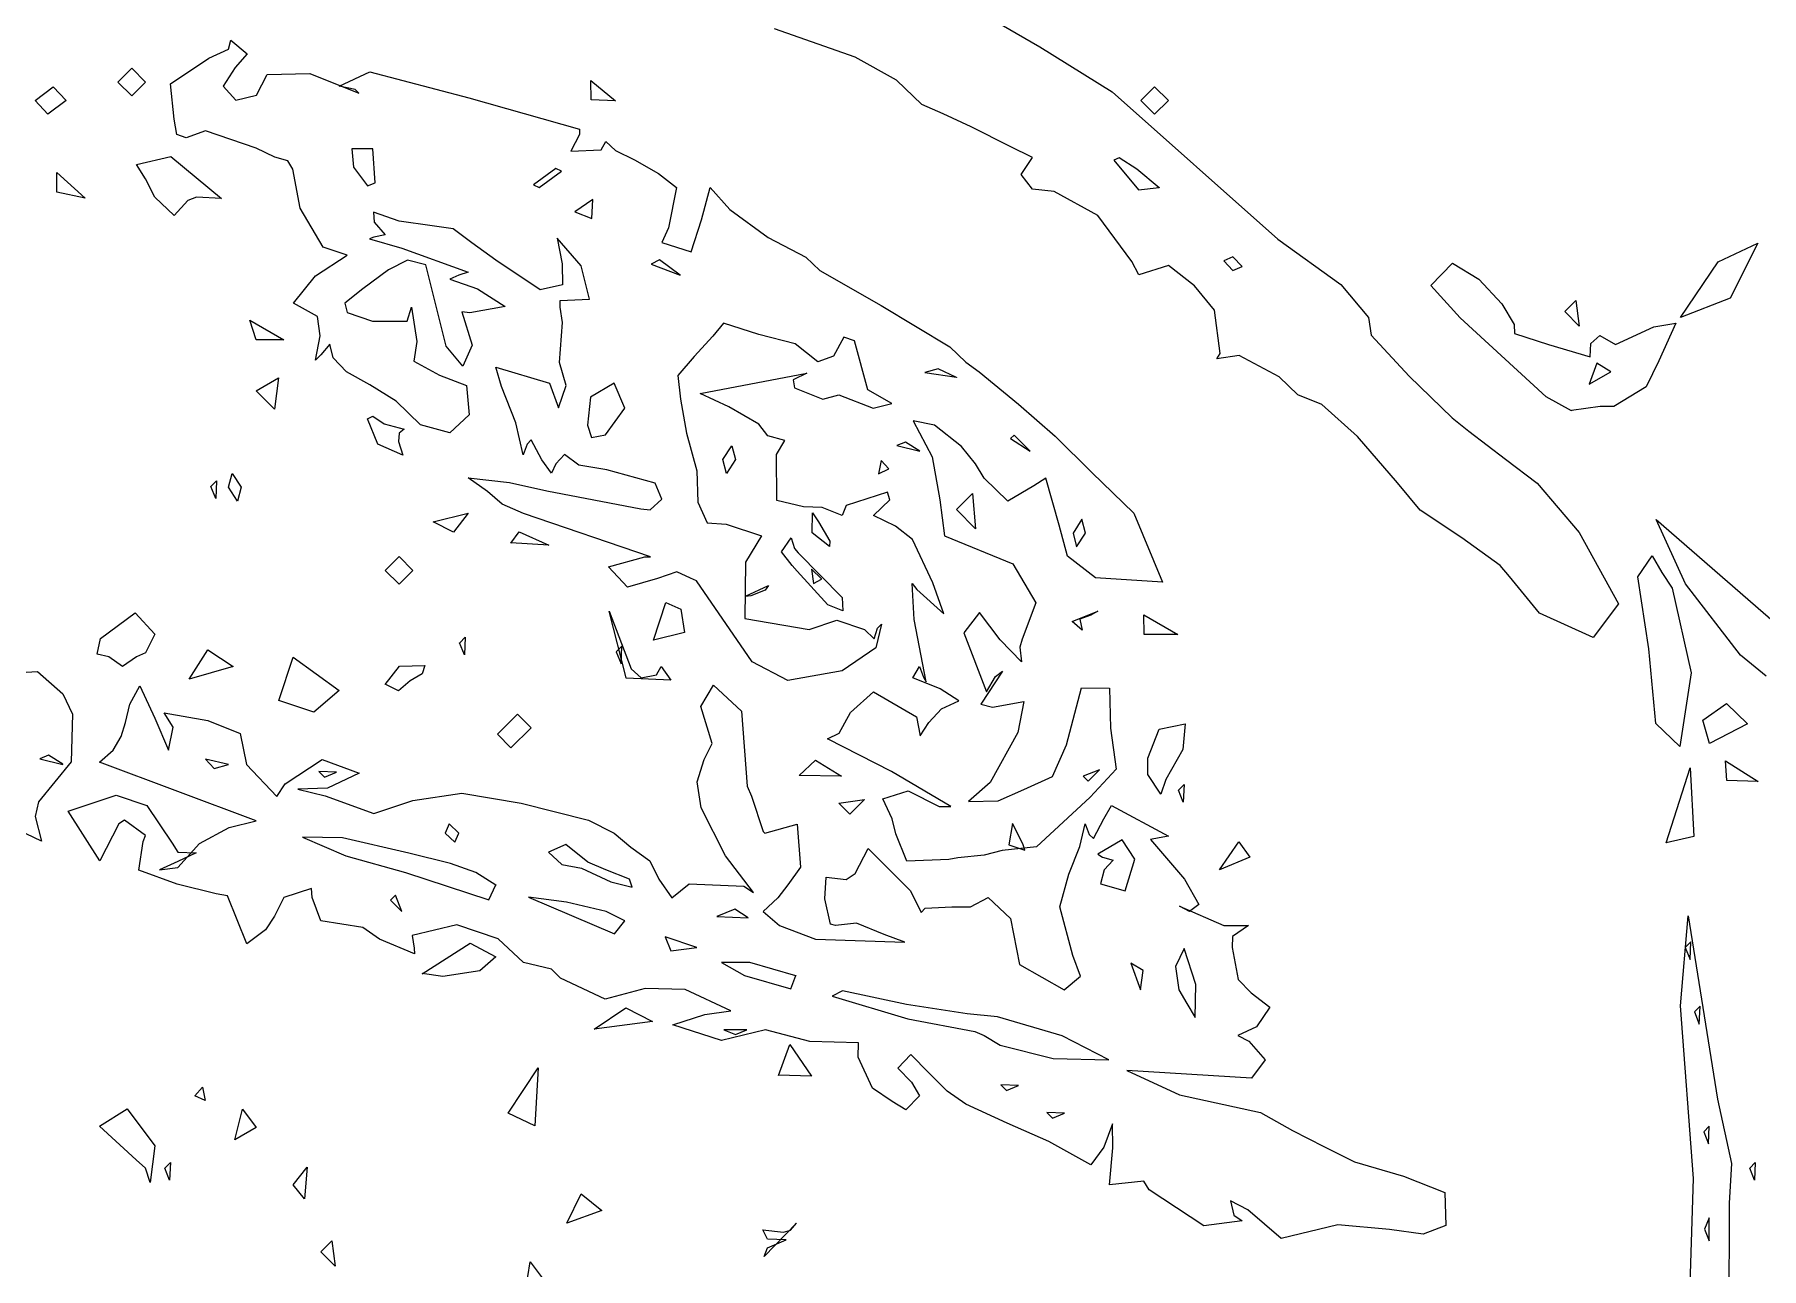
# Model space of a CAD drawing. Extents: x 0.2 to 67.3, y 0 to 43.3.
# Drawn here: x 41.59 to 47.74, y 21.62 to 26.01 of the extents above; entities that cross this region are included whole.
import ezdxf

# ---------------------------------------------------------------- set-up
doc = ezdxf.new("R2010")
doc.units = 0

msp = doc.modelspace()

# ---------------------------------------------------------------- linework, layer by layer
at = {"layer": 'Image'}
for p, q in [((44.980478, 26.076094), (45.171449, 25.966266)), ((44.51409, 25.928906), (44.227046, 26.02966)), ((42.213456, 25.92507), (42.283443, 25.957349)), ((42.283443, 25.957349), (42.291645, 25.989655)), ((42.291645, 25.989655), (42.349057, 25.940945)), ((45.171449, 25.966266), (45.429369, 25.805822)), ((41.889595, 25.840456), (41.938803, 25.889669)), ((41.938803, 25.889669), (41.98801, 25.840456)), ((42.076947, 25.834344), (42.213456, 25.92507)), ((42.306877, 25.891759), (42.2647, 25.825322)), ((42.349057, 25.940945), (42.306877, 25.891759)), ((44.661708, 25.847653), (44.51409, 25.928906)), ((41.594355, 25.774893), (41.658932, 25.824105)), ((41.658932, 25.824105), (41.704631, 25.774893)), ((41.938803, 25.791244), (41.889595, 25.840456)), ((41.889595, 25.840456), (41.889595, 25.840456)), ((41.98801, 25.840456), (41.938803, 25.791244)), ((42.08925, 25.708297), (42.076947, 25.834344)), ((42.2647, 25.825322), (42.30956, 25.77611)), ((42.382262, 25.793308), (42.420584, 25.867126)), ((42.420584, 25.867126), (42.572331, 25.870566)), ((42.572331, 25.870566), (42.747281, 25.800531)), ((42.677095, 25.825931), (42.785828, 25.876598)), ((42.734502, 25.814025), (42.677095, 25.825931)), ((42.785828, 25.876598), (43.138478, 25.784629)), ((43.573952, 25.777539), (43.572894, 25.846436)), ((43.572894, 25.846436), (43.66114, 25.774178)), ((44.751921, 25.760711), (44.661708, 25.847653)), ((45.530908, 25.774893), (45.580116, 25.824105)), ((45.580116, 25.824105), (45.629323, 25.774893)), ((41.640051, 25.72568), (41.594355, 25.774893)), ((41.594355, 25.774893), (41.594355, 25.774893)), ((41.704631, 25.774893), (41.640051, 25.72568)), ((42.30956, 25.77611), (42.382262, 25.793308)), ((42.747281, 25.800531), (42.734502, 25.814025)), ((43.138478, 25.784629), (43.532635, 25.673134)), ((43.574047, 25.777618), (43.573952, 25.777539)), ((43.66114, 25.774178), (43.574047, 25.777618)), ((44.82676, 25.727056), (44.751921, 25.760711)), ((45.429369, 25.805822), (46.018209, 25.281313)), ((45.580116, 25.72568), (45.530908, 25.774893)), ((45.530908, 25.774893), (45.530908, 25.774893)), ((45.629323, 25.774893), (45.580116, 25.72568)), ((42.099727, 25.65337), (42.08925, 25.708297)), ((44.927448, 25.681072), (44.82676, 25.727056)), ((42.131866, 25.641728), (42.099727, 25.65337)), ((42.201253, 25.667393), (42.131866, 25.641728)), ((42.381857, 25.605242), (42.201253, 25.667393)), ((43.532616, 25.654084), (43.501393, 25.594156)), ((43.532635, 25.673134), (43.532616, 25.654084)), ((45.065835, 25.611275), (44.927448, 25.681072)), ((41.955339, 25.546928), (42.078354, 25.575926)), ((42.078354, 25.575926), (42.258765, 25.425696)), ((42.447511, 25.573201), (42.381857, 25.605242)), ((42.797009, 25.602676), (42.722071, 25.602676)), ((42.722071, 25.602676), (42.728448, 25.537085)), ((42.797012, 25.602676), (42.797009, 25.602676)), ((42.80569, 25.482079), (42.797012, 25.602676)), ((43.501393, 25.594156), (43.610245, 25.599448)), ((43.610245, 25.599448), (43.62649, 25.629372)), ((43.62649, 25.629372), (43.66123, 25.596564)), ((43.66123, 25.596564), (43.727868, 25.563755)), ((45.145575, 25.572513), (45.065835, 25.611275)), ((41.671418, 25.448371), (41.671664, 25.518644)), ((41.671664, 25.518644), (41.772623, 25.426834)), ((41.988142, 25.496234), (41.955339, 25.546928)), ((42.494781, 25.560501), (42.447511, 25.573201)), ((42.511741, 25.530762), (42.494781, 25.560501)), ((42.538282, 25.391353), (42.511741, 25.530762)), ((42.728448, 25.537085), (42.777758, 25.471495)), ((43.447942, 25.532349), (43.368665, 25.474935)), ((43.389249, 25.465675), (43.468529, 25.523089)), ((43.468526, 25.523089), (43.447942, 25.532349)), ((43.468529, 25.523089), (43.468526, 25.523089)), ((43.727868, 25.563755), (43.813389, 25.514543)), ((43.813389, 25.514543), (43.877968, 25.465331)), ((45.104573, 25.511103), (45.145575, 25.572513)), ((45.454346, 25.57119), (45.435217, 25.562459)), ((45.435217, 25.562459), (45.522839, 25.456732)), ((45.516213, 25.53018), (45.454346, 25.57119)), ((45.596647, 25.464563), (45.516213, 25.53018)), ((42.020945, 25.430644), (41.988142, 25.496234)), ((42.777758, 25.471495), (42.80569, 25.482079)), ((43.368665, 25.474935), (43.389249, 25.465675)), ((43.877968, 25.465331), (43.849857, 25.321556)), ((43.966516, 25.350528), (43.997827, 25.465331)), ((43.997827, 25.465331), (44.067423, 25.38704)), ((45.145575, 25.459642), (45.104573, 25.511103)), ((45.222542, 25.450911), (45.145575, 25.459642)), ((45.522839, 25.456732), (45.596649, 25.464669)), ((45.596649, 25.464669), (45.596647, 25.464563)), ((41.671426, 25.448265), (41.671418, 25.448371)), ((41.772623, 25.426834), (41.671426, 25.448265)), ((42.020945, 25.430591), (42.020945, 25.430644)), ((42.090065, 25.364974), (42.020945, 25.430591)), ((42.13852, 25.418817), (42.090065, 25.364974)), ((42.169207, 25.430194), (42.13852, 25.418817)), ((42.258765, 25.425696), (42.169207, 25.430194)), ((42.619699, 25.253214), (42.538282, 25.391353)), ((43.580577, 25.421939), (43.515998, 25.378203)), ((43.576476, 25.354391), (43.580577, 25.421939)), ((45.378141, 25.365689), (45.222542, 25.450911)), ((42.891069, 25.345157), (42.799057, 25.377701)), ((42.799057, 25.377701), (42.801703, 25.341876)), ((42.801703, 25.341876), (42.841094, 25.296738)), ((43.008083, 25.328488), (42.891069, 25.345157)), ((43.515998, 25.378203), (43.576484, 25.354391)), ((43.576484, 25.354391), (43.576476, 25.354391)), ((43.929803, 25.236202), (43.966516, 25.350528)), ((44.067423, 25.38704), (44.203921, 25.286816)), ((45.498505, 25.202203), (45.378141, 25.365689)), ((42.800086, 25.288272), (42.785614, 25.282715)), ((42.785614, 25.282715), (42.900427, 25.249404)), ((42.841094, 25.296738), (42.800086, 25.288272)), ((43.082587, 25.317905), (43.008083, 25.328488)), ((43.149225, 25.268692), (43.082587, 25.317905)), ((43.234746, 25.207098), (43.149225, 25.268692)), ((43.53844, 25.186487), (43.453641, 25.284753)), ((43.453641, 25.284753), (43.471077, 25.193551)), ((43.849857, 25.321556), (43.82525, 25.26901)), ((43.82525, 25.26901), (43.929803, 25.236202)), ((44.203921, 25.286816), (44.338954, 25.217496)), ((46.018209, 25.281313), (46.242687, 25.119335)), ((42.592386, 25.150265), (42.70544, 25.224362)), ((42.70544, 25.224362), (42.619699, 25.253214)), ((42.920734, 25.206674), (42.852212, 25.172437)), ((42.900427, 25.249404), (43.136337, 25.164262)), ((42.985318, 25.189741), (42.920734, 25.206674)), ((43.392358, 25.101238), (43.234746, 25.207098)), ((43.81699, 25.207468), (43.788203, 25.192122)), ((43.890801, 25.152885), (43.81699, 25.207468)), ((44.338954, 25.217496), (44.388034, 25.170109)), ((45.859081, 25.218554), (45.826278, 25.204002)), ((45.891887, 25.183788), (45.859081, 25.218554)), ((47.586136, 25.200271), (47.727924, 25.267396)), ((47.727924, 25.267396), (47.62852, 25.071261)), ((42.51439, 25.053534), (42.592386, 25.150265)), ((42.852212, 25.172437), (42.760735, 25.104413)), ((43.058388, 24.89997), (42.985318, 25.189741)), ((43.103531, 25.153678), (43.070728, 25.139126)), ((43.136337, 25.164262), (43.103531, 25.153678)), ((43.471077, 25.193551), (43.472135, 25.1187)), ((43.568409, 25.068139), (43.53844, 25.186487)), ((43.788203, 25.192122), (43.890801, 25.152779)), ((43.890801, 25.152779), (43.890801, 25.152885)), ((44.388034, 25.170109), (44.607135, 25.045093)), ((45.523323, 25.154578), (45.498505, 25.202203)), ((45.629434, 25.187386), (45.523323, 25.154578)), ((45.72149, 25.115314), (45.629434, 25.187386)), ((45.826278, 25.204002), (45.859081, 25.169262)), ((45.859081, 25.169262), (45.891887, 25.183814)), ((45.891887, 25.183814), (45.891887, 25.183788)), ((46.563869, 25.116098), (46.640588, 25.195456)), ((46.640588, 25.195456), (46.734346, 25.139126)), ((47.451942, 25.002019), (47.586136, 25.200271)), ((42.760735, 25.104413), (42.697359, 25.053507)), ((43.070728, 25.139126), (43.169143, 25.104386)), ((43.169143, 25.104386), (43.267557, 25.041522)), ((43.472135, 25.1187), (43.392358, 25.101238)), ((45.793528, 25.028636), (45.72149, 25.115314)), ((46.242687, 25.119335), (46.340882, 25.002363)), ((46.667975, 25.001675), (46.563869, 25.116098)), ((46.734346, 25.139126), (46.816337, 25.051549)), ((42.600265, 25.005882), (42.51439, 25.053534)), ((42.697359, 25.053507), (42.705429, 25.019641)), ((42.918575, 24.989584), (42.934079, 25.038796)), ((42.934079, 25.038796), (42.953632, 24.917009)), ((43.142481, 25.019032), (43.114157, 25.022472)), ((43.114157, 25.022472), (43.150902, 24.9037)), ((43.267557, 25.041522), (43.142481, 25.019032)), ((43.464375, 25.063112), (43.568409, 25.068139)), ((43.464375, 25.039564), (43.464375, 25.063112)), ((43.472577, 24.98453), (43.464375, 25.039564)), ((44.607135, 25.045093), (44.851576, 24.898488)), ((45.813822, 24.874146), (45.793528, 25.028636)), ((46.816337, 25.051549), (46.860266, 24.977651)), ((47.040053, 25.02398), (47.07901, 25.062926)), ((47.040061, 25.02398), (47.040053, 25.02398)), ((47.092001, 24.972042), (47.040061, 25.02398)), ((47.07901, 25.062926), (47.092001, 24.972042)), ((47.62852, 25.071261), (47.451942, 25.002019)), ((42.381138, 24.92283), (42.35931, 24.992494)), ((42.35931, 24.992494), (42.480216, 24.923068)), ((42.610002, 24.937488), (42.600265, 25.005882)), ((42.705429, 25.019641), (42.795266, 24.989584)), ((42.795266, 24.989584), (42.918575, 24.989584)), ((43.460909, 24.842132), (43.472577, 24.98453)), ((44.045264, 24.98244), (44.006717, 24.935424)), ((44.170505, 24.941456), (44.045264, 24.98244)), ((46.340882, 25.002363), (46.350407, 24.939736)), ((46.974447, 24.719471), (46.667975, 25.001675)), ((46.860266, 24.977651), (46.86106, 24.945451)), ((47.220776, 24.906134), (47.357756, 24.969343)), ((47.357756, 24.969343), (47.435922, 24.981779)), ((47.435922, 24.981779), (47.374933, 24.847873)), ((47.451942, 25.002019), (47.451942, 25.002019)), ((42.381143, 24.923068), (42.381138, 24.92283)), ((42.480216, 24.923068), (42.381143, 24.923068)), ((42.592434, 24.84999), (42.610002, 24.937488)), ((42.64326, 24.90759), (42.611484, 24.869304)), ((42.656145, 24.858377), (42.64326, 24.90759)), ((42.953632, 24.917009), (42.94334, 24.847238)), ((43.117126, 24.829114), (43.058388, 24.89997)), ((43.150902, 24.9037), (43.117126, 24.829114)), ((44.006717, 24.935424), (43.941254, 24.86351)), ((44.300817, 24.908807), (44.170505, 24.941456)), ((44.380973, 24.84409), (44.300817, 24.908807)), ((44.474175, 24.932778), (44.436553, 24.864992)), ((44.511293, 24.919813), (44.474175, 24.932778)), ((44.559344, 24.744501), (44.511293, 24.919813)), ((46.350407, 24.939736), (46.486757, 24.793131)), ((46.86106, 24.945451), (46.981892, 24.906108)), ((46.981892, 24.906108), (47.130209, 24.862845)), ((47.130209, 24.862845), (47.133083, 24.909812)), ((47.133083, 24.909812), (47.165074, 24.93807)), ((47.165074, 24.93807), (47.220776, 24.906134)), ((42.611484, 24.869304), (42.592434, 24.84999)), ((42.702873, 24.809165), (42.656145, 24.858377)), ((42.94334, 24.847238), (43.034192, 24.797047)), ((43.485515, 24.760138), (43.460909, 24.842132)), ((43.941254, 24.86351), (43.883202, 24.795724)), ((44.436553, 24.864992), (44.380973, 24.84409)), ((44.851576, 24.898488), (44.907805, 24.843084)), ((44.907805, 24.843084), (44.95561, 24.809244)), ((45.801598, 24.855096), (45.813822, 24.874146)), ((45.880875, 24.867003), (45.801598, 24.855096)), ((46.023107, 24.791226), (45.880875, 24.867003)), ((47.154871, 24.8402), (47.12664, 24.764556)), ((47.204078, 24.809323), (47.154871, 24.8402)), ((47.374933, 24.847873), (47.32943, 24.755613)), ((42.381797, 24.741855), (42.461127, 24.787548)), ((42.461127, 24.787548), (42.447395, 24.676238)), ((42.786389, 24.762519), (42.702873, 24.809165)), ((43.034192, 24.797047), (43.129781, 24.760455)), ((43.255349, 24.75646), (43.234685, 24.825675)), ((43.234685, 24.825675), (43.425558, 24.76834)), ((43.883202, 24.795724), (43.892171, 24.711825)), ((43.961894, 24.732012), (44.341446, 24.803714)), ((44.341446, 24.803714), (44.29352, 24.780166)), ((44.29352, 24.780166), (44.2977, 24.752147)), ((44.809285, 24.819113), (44.762014, 24.806678)), ((44.762014, 24.806678), (44.874941, 24.78948)), ((44.874941, 24.789374), (44.809285, 24.819113)), ((44.874941, 24.78948), (44.874941, 24.789374)), ((44.95561, 24.809244), (45.095032, 24.694442)), ((46.090348, 24.726774), (46.023107, 24.791226)), ((46.486757, 24.793131), (46.639236, 24.645494)), ((47.12664, 24.764556), (47.204078, 24.809323)), ((47.204078, 24.809323), (47.204078, 24.809323)), ((42.447395, 24.676238), (42.381783, 24.741855)), ((42.381783, 24.741855), (42.381797, 24.741855)), ((42.880112, 24.705104), (42.786389, 24.762519)), ((43.129781, 24.760455), (43.139808, 24.655548)), ((43.306361, 24.626894), (43.255349, 24.75646)), ((43.425558, 24.76834), (43.458017, 24.680736)), ((43.458017, 24.680736), (43.485515, 24.760138)), ((43.571843, 24.71881), (43.560995, 24.618824)), ((43.655827, 24.769001), (43.571843, 24.71881)), ((43.693975, 24.679704), (43.655827, 24.769001)), ((44.064468, 24.684334), (43.961894, 24.732012)), ((44.2977, 24.752147), (44.399133, 24.711428)), ((44.399133, 24.711428), (44.455307, 24.726774)), ((44.455307, 24.726774), (44.578084, 24.679334)), ((44.644132, 24.696796), (44.559344, 24.744501)), ((46.175613, 24.692748), (46.090348, 24.726774)), ((47.064656, 24.670153), (46.974447, 24.719471)), ((47.32943, 24.755613), (47.215146, 24.685446)), ((42.966411, 24.620544), (42.880112, 24.705104)), ((43.139808, 24.655548), (43.070744, 24.592127)), ((43.624921, 24.585328), (43.693964, 24.679598)), ((43.693964, 24.679598), (43.693975, 24.679704)), ((43.892171, 24.711825), (43.913761, 24.591016)), ((44.170528, 24.622396), (44.064468, 24.684334)), ((44.578084, 24.679334), (44.644132, 24.696796)), ((45.095032, 24.694442), (45.225521, 24.579613)), ((46.302298, 24.578634), (46.175613, 24.692748)), ((47.064723, 24.671158), (47.064656, 24.670153)), ((47.165939, 24.685446), (47.064723, 24.671158)), ((47.215146, 24.685446), (47.165939, 24.685446)), ((42.778041, 24.64171), (42.79725, 24.651235)), ((42.814818, 24.551487), (42.778041, 24.64171)), ((42.79725, 24.651235), (42.837231, 24.624459)), ((42.837231, 24.624459), (42.90824, 24.605145)), ((42.90824, 24.605145), (42.890275, 24.591122)), ((43.070744, 24.592127), (42.966411, 24.620544)), ((43.331523, 24.514102), (43.306361, 24.626894)), ((43.560995, 24.618824), (43.575918, 24.574744)), ((44.203159, 24.581015), (44.170528, 24.622396)), ((44.796474, 24.61967), (44.72007, 24.634222)), ((44.72007, 24.634222), (44.788221, 24.506561)), ((44.892549, 24.543074), (44.796474, 24.61967)), ((46.639236, 24.645494), (46.699183, 24.597816)), ((46.699183, 24.597816), (46.829373, 24.497856)), ((42.814903, 24.551487), (42.814818, 24.551487)), ((42.903186, 24.512117), (42.814903, 24.551487)), ((42.890275, 24.591122), (42.888423, 24.561409)), ((42.888423, 24.561409), (42.903186, 24.512117)), ((43.346445, 24.55199), (43.331523, 24.514102)), ((43.360918, 24.566542), (43.346445, 24.55199)), ((43.39879, 24.495846), (43.360918, 24.566542)), ((43.575918, 24.574744), (43.624921, 24.585328)), ((43.913761, 24.591016), (43.949813, 24.457058)), ((44.04297, 24.496745), (44.074744, 24.545931)), ((44.074744, 24.545931), (44.087629, 24.496745)), ((44.263262, 24.564875), (44.203159, 24.581015)), ((44.234288, 24.514816), (44.263262, 24.564875)), ((44.69281, 24.55916), (44.661944, 24.546196)), ((44.661944, 24.546196), (44.743724, 24.526617)), ((44.743724, 24.526749), (44.69281, 24.55916)), ((44.942817, 24.481108), (44.892549, 24.543074)), ((45.079972, 24.584137), (45.067589, 24.571702)), ((45.067589, 24.571702), (45.137384, 24.526696)), ((45.137378, 24.526749), (45.079972, 24.584137)), ((45.225521, 24.579613), (45.356739, 24.450364)), ((46.444958, 24.413957), (46.302298, 24.578634)), ((43.43353, 24.448591), (43.39879, 24.495846)), ((43.448003, 24.481399), (43.43353, 24.448591)), ((43.478871, 24.514181), (43.448003, 24.481399)), ((43.530015, 24.477298), (43.478871, 24.514181)), ((43.630282, 24.460365), (43.530015, 24.477298)), ((44.055853, 24.447533), (44.042968, 24.496745)), ((44.042968, 24.496745), (44.04297, 24.496745)), ((44.087629, 24.496745), (44.055853, 24.447533)), ((44.234817, 24.351145), (44.234288, 24.514816)), ((44.6065, 24.493729), (44.597505, 24.445972)), ((44.634372, 24.463196), (44.6065, 24.493729)), ((44.743724, 24.526617), (44.743724, 24.526749)), ((44.788221, 24.506561), (44.814952, 24.353262)), ((44.973411, 24.431076), (44.942817, 24.481108)), ((45.137384, 24.526696), (45.137378, 24.526749)), ((46.829373, 24.497856), (46.941649, 24.412766)), ((42.220364, 24.400913), (42.240181, 24.420757)), ((42.240181, 24.420757), (42.237535, 24.357892)), ((42.283382, 24.398267), (42.296267, 24.44748)), ((42.296267, 24.44748), (42.328044, 24.398267)), ((43.205483, 24.382816), (43.136366, 24.432028)), ((43.136366, 24.432028), (43.283985, 24.415624)), ((43.283985, 24.415624), (43.416634, 24.385144)), ((43.802507, 24.412846), (43.630282, 24.460365)), ((43.825261, 24.355881), (43.802507, 24.412846)), ((43.949813, 24.457058), (43.953967, 24.344663)), ((44.597505, 24.445972), (44.634374, 24.46317)), ((44.634374, 24.46317), (44.634372, 24.463196)), ((45.057562, 24.349081), (44.973411, 24.431076)), ((45.192319, 24.43089), (45.150361, 24.402739)), ((45.240314, 24.263224), (45.192319, 24.43089)), ((45.356739, 24.450364), (45.505699, 24.306034)), ((46.525005, 24.316405), (46.444958, 24.413957)), ((46.941649, 24.412766), (47.091604, 24.237269)), ((42.237535, 24.357892), (42.220311, 24.40094)), ((42.220311, 24.40094), (42.220364, 24.400913)), ((42.315159, 24.349055), (42.283382, 24.398267)), ((42.283382, 24.398267), (42.283382, 24.398267)), ((42.328044, 24.398267), (42.315159, 24.349055)), ((43.257495, 24.338233), (43.205483, 24.382816)), ((43.416634, 24.385144), (43.75136, 24.321247)), ((43.784729, 24.317278), (43.825261, 24.355881)), ((44.330024, 24.328391), (44.234817, 24.351145)), ((44.629416, 24.380858), (44.482411, 24.333048)), ((44.57968, 24.297805), (44.637089, 24.353129)), ((44.637089, 24.353129), (44.629416, 24.380858)), ((44.814952, 24.353262), (44.83215, 24.225495)), ((44.874949, 24.318575), (44.93198, 24.375619)), ((44.93198, 24.375619), (44.94296, 24.250577)), ((45.150361, 24.402739), (45.057562, 24.349081)), ((43.011258, 24.274892), (43.136305, 24.305796)), ((43.136305, 24.305796), (43.084413, 24.237771)), ((43.333023, 24.304446), (43.257495, 24.338233)), ((43.784846, 24.150697), (43.333023, 24.304446)), ((43.75136, 24.321247), (43.784729, 24.317278)), ((43.953967, 24.344663), (43.98677, 24.271241)), ((44.396998, 24.325745), (44.330024, 24.328391)), ((44.361396, 24.235681), (44.362454, 24.306775)), ((44.362454, 24.306775), (44.382907, 24.275289)), ((44.467647, 24.297832), (44.396998, 24.325745)), ((44.482411, 24.333048), (44.467647, 24.297832)), ((44.657208, 24.259599), (44.57968, 24.297805)), ((44.94296, 24.250577), (44.874944, 24.318575)), ((44.874944, 24.318575), (44.874949, 24.318575)), ((45.321322, 24.284206), (45.289545, 24.23502)), ((45.334207, 24.23502), (45.321322, 24.284206)), ((45.505699, 24.306034), (45.607775, 24.060395)), ((46.674034, 24.218007), (46.525005, 24.316405)), ((47.470058, 24.054257), (47.366141, 24.283888)), ((47.366141, 24.283888), (48.208129, 23.549379)), ((43.084413, 24.237771), (43.011258, 24.274892)), ((43.011258, 24.274892), (43.011258, 24.274892)), ((43.288123, 24.199698), (43.31836, 24.239147)), ((43.31836, 24.239147), (43.42351, 24.191602)), ((43.98677, 24.271241), (44.054898, 24.266214)), ((44.054898, 24.266214), (44.180511, 24.225177)), ((44.180511, 24.225177), (44.123099, 24.131462)), ((44.361399, 24.23576), (44.361396, 24.235681)), ((44.422856, 24.187739), (44.361399, 24.23576)), ((44.382907, 24.275289), (44.423914, 24.206789)), ((44.718496, 24.212318), (44.657208, 24.259599)), ((44.83215, 24.225495), (45.075122, 24.125535)), ((45.269619, 24.153052), (45.240314, 24.263224)), ((45.289545, 24.23502), (45.30243, 24.185807)), ((45.30243, 24.185807), (45.334207, 24.23502)), ((45.334207, 24.23502), (45.334207, 24.23502)), ((47.091604, 24.237269), (47.231021, 23.983586)), ((43.42351, 24.191602), (43.288123, 24.199804)), ((43.288123, 24.199804), (43.288123, 24.199698)), ((44.251655, 24.168662), (44.286395, 24.217875)), ((44.289927, 24.11945), (44.251655, 24.168662)), ((44.286395, 24.217875), (44.297719, 24.179986)), ((44.297719, 24.179986), (44.311318, 24.164905)), ((44.311318, 24.164905), (44.468049, 24.005997)), ((44.423914, 24.206789), (44.422856, 24.187739)), ((44.790618, 24.057987), (44.718496, 24.212318)), ((46.81012, 24.119582), (46.674034, 24.218007)), ((42.841062, 24.102067), (42.89027, 24.151279)), ((42.89027, 24.052854), (42.841062, 24.102067)), ((42.841062, 24.102067), (42.841062, 24.102067)), ((42.89027, 24.151279), (42.939477, 24.102067)), ((42.939477, 24.102067), (42.89027, 24.052854)), ((43.635851, 24.115428), (43.765452, 24.150697)), ((43.703304, 24.04235), (43.635851, 24.115428)), ((43.765452, 24.150697), (43.784846, 24.150697)), ((44.123099, 24.131462), (44.121776, 23.930643)), ((44.307892, 24.099077), (44.289927, 24.11945)), ((44.394199, 24.071587), (44.359139, 24.106565)), ((44.359139, 24.106565), (44.365119, 24.05595)), ((45.075122, 24.125535), (45.157283, 23.986285)), ((45.369447, 24.075476), (45.269619, 24.153052)), ((46.843222, 24.080979), (46.81012, 24.119582)), ((47.300223, 24.07963), (47.351689, 24.153819)), ((47.351689, 24.153819), (47.385799, 24.094976)), ((43.810029, 24.07283), (43.703304, 24.04235)), ((43.879323, 24.096643), (43.810029, 24.07283)), ((43.927281, 24.074418), (43.879323, 24.096643)), ((43.949083, 24.064628), (43.927281, 24.074418)), ((44.147272, 23.777265), (43.949083, 24.064628)), ((44.123031, 24.009912), (44.205258, 24.04833)), ((44.205258, 24.04833), (44.193933, 24.031661)), ((44.416265, 23.979618), (44.307892, 24.099077)), ((44.365119, 24.05595), (44.394191, 24.07156)), ((44.394191, 24.07156), (44.394199, 24.071587)), ((44.72366, 23.927521), (44.716358, 24.055712)), ((44.716358, 24.055712), (44.733053, 24.034016)), ((44.830144, 23.947021), (44.790618, 24.057987)), ((45.607775, 24.060395), (45.369447, 24.075476)), ((46.949838, 23.950222), (46.843222, 24.080979)), ((47.339124, 23.82309), (47.300223, 24.07963)), ((47.385799, 24.094976), (47.422388, 24.039334)), ((47.422388, 24.039334), (47.489772, 23.738133)), ((47.665871, 23.800019), (47.470058, 24.054257)), ((43.795813, 23.854232), (43.84057, 23.98827)), ((43.84057, 23.98827), (43.893314, 23.963663)), ((44.123038, 24.009436), (44.123031, 24.009912)), ((44.142247, 24.012082), (44.123038, 24.009436)), ((44.193933, 24.031661), (44.142247, 24.012082)), ((44.470166, 23.957948), (44.416247, 23.979644)), ((44.416247, 23.979644), (44.416265, 23.979618)), ((44.468049, 24.005997), (44.470166, 23.957948)), ((44.733053, 24.034016), (44.830144, 23.947021)), ((45.157283, 23.986285), (45.108076, 23.857248)), ((47.231021, 23.983586), (47.141054, 23.862956)), ((41.827871, 23.859629), (41.950889, 23.950725)), ((41.950889, 23.950725), (42.02094, 23.874975)), ((43.699007, 23.719189), (43.638, 23.957022)), ((43.638, 23.957022), (43.717041, 23.751468)), ((43.893314, 23.963663), (43.906808, 23.881643)), ((44.121776, 23.930643), (44.35013, 23.891644)), ((44.35013, 23.891644), (44.448544, 23.924452)), ((44.448544, 23.924452), (44.546959, 23.891644)), ((44.767033, 23.70543), (44.72366, 23.927521)), ((44.956139, 23.952511), (44.900767, 23.879367)), ((45.030106, 23.854761), (44.956139, 23.952511)), ((45.286402, 23.920351), (45.378072, 23.957181)), ((45.286421, 23.920219), (45.286402, 23.920351)), ((45.321697, 23.889686), (45.286421, 23.920219)), ((45.353439, 23.942629), (45.314368, 23.928077)), ((45.314368, 23.928077), (45.321697, 23.889686)), ((45.378072, 23.957181), (45.353439, 23.942629)), ((45.542357, 23.874869), (45.542092, 23.944534)), ((45.542092, 23.944534), (45.662377, 23.874472)), ((46.949854, 23.950249), (46.949838, 23.950222)), ((47.141054, 23.862956), (46.949854, 23.950249)), ((41.815912, 23.804173), (41.827871, 23.859629)), ((42.02094, 23.874975), (41.988137, 23.809015)), ((43.106085, 23.844654), (43.125902, 23.864498)), ((43.125902, 23.864498), (43.123256, 23.801606)), ((43.906808, 23.881643), (43.795808, 23.854232)), ((43.795808, 23.854232), (43.795813, 23.854232)), ((44.546959, 23.891644), (44.581698, 23.858836)), ((44.581698, 23.858836), (44.593023, 23.896724)), ((44.607495, 23.911276), (44.587546, 23.826133)), ((44.593023, 23.896724), (44.607495, 23.911276)), ((44.900767, 23.879367), (44.981568, 23.670479)), ((45.106409, 23.776841), (45.030106, 23.854761)), ((45.108076, 23.857248), (45.099927, 23.828541)), ((45.542479, 23.874472), (45.542357, 23.874869)), ((45.662377, 23.874472), (45.542479, 23.874472)), ((41.856919, 23.794648), (41.815912, 23.804173)), ((41.856919, 23.794462), (41.856919, 23.794648)), ((41.906127, 23.759723), (41.856919, 23.794462)), ((41.955334, 23.794462), (41.906127, 23.759723)), ((41.988137, 23.809015), (41.955334, 23.794462)), ((42.142608, 23.714955), (42.209569, 23.819677)), ((42.209569, 23.819677), (42.299781, 23.760093)), ((42.462857, 23.638544), (42.512728, 23.79314)), ((42.512728, 23.79314), (42.677032, 23.674792)), ((43.123256, 23.801606), (43.106032, 23.84468)), ((43.106032, 23.84468), (43.106085, 23.844654)), ((43.683582, 23.831954), (43.663765, 23.81211)), ((43.663765, 23.81211), (43.680989, 23.769036)), ((43.680989, 23.769036), (43.683635, 23.831927)), ((43.683635, 23.831927), (43.683582, 23.831954)), ((44.587546, 23.826133), (44.468137, 23.744139)), ((45.099927, 23.828541), (45.106409, 23.776841)), ((47.364339, 23.556814), (47.339124, 23.82309)), ((47.75762, 23.7262), (47.665871, 23.800019)), ((41.24672, 23.722787), (41.602684, 23.742102)), ((41.602684, 23.742102), (41.692897, 23.66278)), ((42.299781, 23.760093), (42.142608, 23.714955)), ((42.841054, 23.69617), (42.891653, 23.761469)), ((42.891653, 23.761469), (42.981863, 23.764115)), ((42.972259, 23.734323), (42.92943, 23.709452)), ((42.981863, 23.764115), (42.972259, 23.734323)), ((43.717041, 23.751468), (43.752273, 23.719797)), ((43.806899, 23.73038), (43.82325, 23.760146)), ((43.82325, 23.760146), (43.85799, 23.710934)), ((44.274422, 23.709717), (44.147272, 23.777265)), ((44.468137, 23.744139), (44.274422, 23.709717)), ((44.71917, 23.719506), (44.742904, 23.760516)), ((44.742904, 23.760516), (44.756979, 23.722628)), ((45.038736, 23.743133), (44.961846, 23.625685)), ((45.013601, 23.724877), (45.038736, 23.743133)), ((47.489772, 23.738133), (47.4495, 23.475852)), ((41.931971, 23.62595), (41.967849, 23.691566)), ((41.967849, 23.691566), (42.020882, 23.576737)), ((42.142608, 23.714955), (42.142608, 23.714955)), ((42.677032, 23.674792), (42.586817, 23.597533)), ((42.888425, 23.673892), (42.841041, 23.697175)), ((42.841041, 23.697175), (42.841054, 23.69617)), ((42.92943, 23.709452), (42.888425, 23.673892)), ((43.698999, 23.719136), (43.699007, 23.719189)), ((43.85799, 23.710934), (43.698999, 23.719136)), ((43.752273, 23.719797), (43.806899, 23.73038)), ((43.964699, 23.617642), (44.010041, 23.693984)), ((44.010041, 23.693984), (44.109426, 23.601238)), ((44.497675, 23.596475), (44.579685, 23.669897)), ((44.579685, 23.669897), (44.732143, 23.580865)), ((44.816788, 23.680189), (44.71917, 23.719506)), ((44.756979, 23.722628), (44.767033, 23.70543)), ((44.883561, 23.6373), (44.816788, 23.680189)), ((44.981568, 23.670479), (45.013601, 23.724877)), ((45.266418, 23.48117), (45.319991, 23.683999)), ((45.319991, 23.683999), (45.418906, 23.683142)), ((45.418906, 23.683142), (45.423411, 23.540304)), ((41.692897, 23.66278), (41.728044, 23.590786)), ((41.915884, 23.560359), (41.931971, 23.62595)), ((42.586817, 23.597533), (42.462857, 23.638544)), ((42.462857, 23.638544), (42.462857, 23.638544)), ((44.004839, 23.486435), (43.964699, 23.617642)), ((44.776506, 23.560703), (44.821479, 23.609969)), ((44.821479, 23.609969), (44.883561, 23.6373)), ((44.961846, 23.625685), (45.00284, 23.615366)), ((45.00284, 23.615366), (45.114291, 23.635739)), ((45.114291, 23.635739), (45.093098, 23.525434)), ((47.532127, 23.5688), (47.61642, 23.628939)), ((47.61642, 23.628939), (47.690231, 23.555465)), ((41.728044, 23.590786), (41.723414, 23.421109)), ((41.901518, 23.511147), (41.915884, 23.560359)), ((42.020882, 23.576737), (42.070089, 23.461935)), ((42.086493, 23.543955), (42.053687, 23.595099)), ((42.053687, 23.595099), (42.209886, 23.568165)), ((42.209886, 23.568165), (42.324702, 23.52136)), ((43.240308, 23.518979), (43.311875, 23.590548)), ((43.311875, 23.590548), (43.360328, 23.542077)), ((44.109426, 23.601238), (44.13001, 23.334035)), ((44.456667, 23.522683), (44.497675, 23.596475)), ((44.732143, 23.580865), (44.745134, 23.513581)), ((44.745134, 23.513581), (44.776506, 23.560703)), ((45.596644, 23.536838), (45.688497, 23.556417)), ((45.688497, 23.556417), (45.680744, 23.464554)), ((47.4495, 23.475852), (47.364339, 23.556814)), ((47.364339, 23.556814), (47.364339, 23.556814)), ((47.555119, 23.485668), (47.532127, 23.5688)), ((47.690231, 23.555465), (47.55513, 23.485668)), ((41.872223, 23.461935), (41.901518, 23.511147)), ((42.070089, 23.461935), (42.086493, 23.543955)), ((42.324702, 23.52136), (42.347324, 23.411743)), ((43.288763, 23.470534), (43.240308, 23.518979)), ((43.240308, 23.518979), (43.240308, 23.518979)), ((43.360328, 23.542077), (43.288763, 23.470534)), ((43.97625, 23.42902), (44.004839, 23.486435)), ((44.415665, 23.502045), (44.456667, 23.522683)), ((44.643666, 23.386237), (44.415665, 23.502045)), ((45.093098, 23.525434), (44.99494, 23.347291)), ((45.423411, 23.540304), (45.443043, 23.39473)), ((45.555636, 23.434312), (45.596644, 23.536838)), ((47.55513, 23.485668), (47.555119, 23.485668)), ((41.64198, 23.444313), (41.611114, 23.431349)), ((41.611114, 23.431349), (41.692891, 23.41177)), ((41.692891, 23.411875), (41.64198, 23.444313)), ((41.824042, 23.419151), (41.872223, 23.461935)), ((42.283369, 23.411214), (42.20169, 23.429999)), ((42.20169, 23.429999), (42.232228, 23.396662)), ((42.484436, 23.341946), (42.61682, 23.429126)), ((42.61682, 23.429126), (42.748717, 23.380162)), ((43.951935, 23.349725), (43.97625, 23.42902)), ((44.314446, 23.371579), (44.372223, 23.426136)), ((44.372223, 23.426136), (44.464885, 23.369463)), ((45.217052, 23.368325), (45.266418, 23.48117)), ((45.555636, 23.375813), (45.555636, 23.434312)), ((45.680744, 23.464554), (45.620385, 23.357927)), ((47.616865, 23.354646), (47.611944, 23.424311)), ((47.611944, 23.424311), (47.728945, 23.350968)), ((41.723414, 23.421109), (41.606256, 23.277917)), ((41.692891, 23.41177), (41.692891, 23.411875)), ((42.102884, 23.315276), (41.824042, 23.419151)), ((42.232228, 23.396662), (42.283369, 23.411214)), ((42.283369, 23.411214), (42.283369, 23.411214)), ((42.347324, 23.411743), (42.455367, 23.29792)), ((42.668142, 23.38375), (42.605266, 23.386396)), ((42.605266, 23.386396), (42.625083, 23.366552)), ((42.625083, 23.366552), (42.668139, 23.38375)), ((42.748717, 23.380162), (42.63595, 23.327368)), ((42.668139, 23.38375), (42.668142, 23.38375)), ((44.464885, 23.369463), (44.314446, 23.372109)), ((44.314446, 23.372109), (44.314446, 23.371579)), ((44.854063, 23.261169), (44.643666, 23.386237)), ((45.114518, 23.322023), (45.217052, 23.368325)), ((45.384282, 23.392164), (45.325457, 23.369674)), ((45.325457, 23.369674), (45.343819, 23.351418)), ((45.343819, 23.351418), (45.384279, 23.39219)), ((45.443043, 23.39473), (45.35041, 23.295036)), ((45.384279, 23.39219), (45.384282, 23.392164)), ((45.601891, 23.306095), (45.555636, 23.375813)), ((47.400896, 23.132449), (47.48701, 23.39899)), ((47.48701, 23.39899), (47.500134, 23.155098)), ((41.712383, 23.245215), (41.882743, 23.302391)), ((41.882743, 23.302391), (41.991838, 23.265244)), ((42.381723, 23.211242), (42.102884, 23.315276)), ((42.455367, 23.29792), (42.484436, 23.341946)), ((42.63595, 23.327368), (42.529336, 23.323928)), ((42.529336, 23.323928), (42.62775, 23.300116)), ((42.939395, 23.283315), (43.114049, 23.308979)), ((43.114049, 23.308979), (43.324546, 23.273578)), ((43.966117, 23.257571), (43.951935, 23.349725)), ((44.13001, 23.334035), (44.144986, 23.298793)), ((44.612491, 23.289162), (44.702375, 23.317446)), ((44.702375, 23.317446), (44.813092, 23.261169)), ((44.99494, 23.347291), (44.917986, 23.279452)), ((45.02343, 23.282098), (45.114518, 23.322023)), ((45.620385, 23.357927), (45.601891, 23.305989)), ((45.601891, 23.305989), (45.601891, 23.306095)), ((45.682014, 23.276832), (45.66479, 23.31988)), ((45.66479, 23.31988), (45.664843, 23.319853)), ((45.664843, 23.319853), (45.68466, 23.339697)), ((45.68466, 23.339697), (45.682014, 23.276832)), ((47.616868, 23.354673), (47.616865, 23.354646)), ((47.728945, 23.350968), (47.616868, 23.354673)), ((41.606256, 23.277917), (41.594482, 23.226694)), ((41.825207, 23.06842), (41.712383, 23.245215)), ((41.991838, 23.265244), (42.083067, 23.131206)), ((42.62775, 23.300116), (42.80065, 23.236351)), ((42.80065, 23.236351), (42.939395, 23.283315)), ((43.324546, 23.273578), (43.565266, 23.213147)), ((44.05253, 23.08665), (43.966117, 23.257571)), ((44.144986, 23.298793), (44.185991, 23.173142)), ((44.455998, 23.273922), (44.546895, 23.286886)), ((44.455998, 23.273895), (44.455998, 23.273922)), ((44.494955, 23.234949), (44.455998, 23.273895)), ((44.546895, 23.286886), (44.494955, 23.234949)), ((44.645831, 23.217724), (44.612491, 23.289162)), ((44.813092, 23.261169), (44.854063, 23.261169)), ((44.917986, 23.279452), (45.02343, 23.282098)), ((45.35041, 23.295036), (45.159386, 23.117659)), ((45.399784, 23.217963), (45.426057, 23.265244)), ((45.426057, 23.265244), (45.629167, 23.156685)), ((41.594482, 23.226694), (41.617448, 23.137767)), ((41.89218, 23.199627), (41.825207, 23.06842)), ((41.912897, 23.212856), (41.89218, 23.199627)), ((41.988076, 23.158035), (41.912897, 23.212856)), ((42.179441, 23.129539), (42.286055, 23.18743)), ((42.286055, 23.18743), (42.381723, 23.211242)), ((43.068744, 23.199918), (43.054271, 23.16711)), ((43.103486, 23.16711), (43.068744, 23.199918)), ((43.565266, 23.213147), (43.656507, 23.166528)), ((44.192552, 23.166528), (44.307368, 23.199336)), ((44.307368, 23.199336), (44.319486, 23.045402)), ((44.659033, 23.164517), (44.645831, 23.217724)), ((45.073704, 23.201664), (45.060845, 23.12512)), ((45.089896, 23.171661), (45.073704, 23.201664)), ((45.314257, 23.119935), (45.33254, 23.199706)), ((45.33254, 23.199706), (45.347436, 23.161845)), ((45.361909, 23.147292), (45.399784, 23.217963)), ((41.617448, 23.137767), (41.535438, 23.177137)), ((41.96347, 23.0354), (41.979874, 23.136603)), ((41.979874, 23.136603), (41.988076, 23.158035)), ((42.083067, 23.131206), (42.102884, 23.099403)), ((42.102884, 23.044264), (42.179441, 23.129539)), ((42.689033, 23.150467), (42.546963, 23.153113)), ((42.546963, 23.153113), (42.700833, 23.08665)), ((42.924914, 23.09554), (42.689033, 23.150467)), ((43.054271, 23.16711), (43.089011, 23.134301)), ((43.089011, 23.134301), (43.103484, 23.16711)), ((43.103484, 23.16711), (43.103486, 23.16711)), ((43.484433, 23.126655), (43.422555, 23.099482)), ((43.56275, 23.063446), (43.484433, 23.126655)), ((43.656507, 23.166528), (43.714842, 23.117315)), ((43.714842, 23.117315), (43.783248, 23.068129)), ((44.185991, 23.173142), (44.192552, 23.166528)), ((44.697485, 23.067177), (44.659033, 23.164517)), ((45.159386, 23.117659), (45.036853, 23.104959)), ((45.060845, 23.12512), (45.118252, 23.105806)), ((45.112571, 23.125041), (45.089896, 23.171661)), ((45.112589, 23.12512), (45.112571, 23.125041)), ((45.118252, 23.105806), (45.112589, 23.12512)), ((45.274072, 23.021033), (45.314257, 23.119935)), ((45.347436, 23.161845), (45.361909, 23.147292)), ((45.464752, 23.143641), (45.377829, 23.092471)), ((45.509932, 23.073791), (45.464752, 23.143641)), ((45.59662, 23.150335), (45.564857, 23.143985)), ((45.564857, 23.143985), (45.686623, 23.002645)), ((45.629167, 23.156685), (45.59662, 23.150335)), ((45.810943, 23.036406), (45.879822, 23.13655)), ((45.879822, 23.13655), (45.918893, 23.081861)), ((47.400907, 23.132344), (47.400896, 23.132449)), ((47.500134, 23.155098), (47.400907, 23.132344)), ((42.102884, 23.066277), (42.037275, 23.036062)), ((42.102884, 23.099403), (42.168492, 23.096493)), ((42.168492, 23.096493), (42.102884, 23.066277)), ((42.700833, 23.08665), (42.912918, 23.026563)), ((43.073634, 23.058895), (42.924914, 23.09554)), ((43.163846, 23.027304), (43.073634, 23.058895)), ((43.422555, 23.099482), (43.469503, 23.055482)), ((43.469503, 23.055482), (43.539585, 23.042253)), ((43.626424, 23.035903), (43.56275, 23.063446)), ((43.783248, 23.068129), (43.815612, 23.002513)), ((44.152166, 22.955417), (44.05253, 23.08665)), ((44.513526, 23.023759), (44.560153, 23.111759)), ((44.560153, 23.111759), (44.710857, 22.961026)), ((44.697533, 23.067653), (44.697485, 23.067177)), ((44.848041, 23.072945), (44.697533, 23.067653)), ((44.879203, 23.079295), (44.848041, 23.072945)), ((44.9734, 23.088555), (44.879203, 23.079295)), ((45.036853, 23.104959), (44.9734, 23.088555)), ((45.377829, 23.092471), (45.394735, 23.081888)), ((45.394735, 23.081888), (45.432608, 23.07051)), ((45.432608, 23.07051), (45.400834, 23.035771)), ((45.475351, 22.962084), (45.509932, 23.073791)), ((45.918893, 23.081861), (45.810943, 23.036406)), ((42.100733, 22.984997), (41.96347, 23.0354)), ((42.037275, 23.036062), (42.102884, 23.044264)), ((42.912918, 23.026563), (43.210103, 22.929408)), ((43.234706, 22.981664), (43.163846, 23.027304)), ((43.539585, 23.042253), (43.644762, 22.99402)), ((43.710371, 23.003095), (43.626424, 23.035903)), ((43.644762, 22.99402), (43.720507, 22.974176)), ((43.710374, 23.003174), (43.710371, 23.003095)), ((43.720507, 22.974176), (43.710374, 23.003174)), ((43.815612, 23.002513), (43.860993, 22.936896)), ((44.319486, 23.045402), (44.27379, 22.982881)), ((44.406505, 22.933007), (44.410421, 23.01053)), ((44.410421, 23.01053), (44.482088, 23.002327)), ((44.482088, 23.002327), (44.513526, 23.023759)), ((45.242262, 22.904458), (45.274072, 23.021033)), ((45.400834, 23.035771), (45.387949, 22.986558)), ((45.686623, 23.002645), (45.737315, 22.913057)), ((45.810943, 23.036406), (45.810943, 23.036406)), ((42.239758, 22.95121), (42.100733, 22.984997)), ((42.279035, 22.944331), (42.239758, 22.95121)), ((42.348925, 22.773304), (42.279035, 22.944331)), ((42.480142, 22.937319), (42.447339, 22.871703)), ((42.578556, 22.970128), (42.480142, 22.937319)), ((42.580938, 22.937822), (42.578556, 22.970128)), ((42.611259, 22.855299), (42.580938, 22.937822)), ((42.877924, 22.946262), (42.859562, 22.928006)), ((42.87794, 22.946368), (42.877924, 22.946262)), ((42.900324, 22.887551), (42.87794, 22.946368)), ((43.210103, 22.929408), (43.234709, 22.982642)), ((43.234709, 22.982642), (43.234706, 22.981664)), ((43.485978, 22.920915), (43.350739, 22.939436)), ((43.350739, 22.939436), (43.656981, 22.80905)), ((43.860993, 22.936896), (43.923532, 22.986109)), ((43.923532, 22.986109), (44.117734, 22.977906)), ((44.117734, 22.977906), (44.152166, 22.955417)), ((44.238717, 22.936896), (44.185999, 22.887684)), ((44.27379, 22.982881), (44.238717, 22.936896)), ((44.426375, 22.842784), (44.406505, 22.933007)), ((44.710857, 22.961026), (44.74873, 22.88472)), ((44.924029, 22.904564), (44.987399, 22.937266)), ((44.987399, 22.937266), (45.066822, 22.863448)), ((45.387949, 22.986558), (45.475354, 22.961952)), ((45.475354, 22.961952), (45.475351, 22.962084)), ((42.447339, 22.871703), (42.414531, 22.822517)), ((42.859562, 22.928006), (42.900324, 22.887551)), ((43.628128, 22.888054), (43.485978, 22.920915)), ((43.694268, 22.855034), (43.628128, 22.888054)), ((44.085351, 22.895859), (44.022015, 22.86993)), ((44.022015, 22.86993), (44.132624, 22.865168)), ((44.132624, 22.865088), (44.085351, 22.895859)), ((44.185999, 22.887684), (44.244307, 22.838498)), ((44.74873, 22.88472), (44.763202, 22.899272)), ((44.763202, 22.899272), (44.858222, 22.904564)), ((44.858222, 22.904564), (44.924029, 22.904564)), ((45.289016, 22.731606), (45.242262, 22.904458)), ((45.70457, 22.888451), (45.668616, 22.906443)), ((45.668616, 22.906443), (45.826683, 22.838498)), ((45.737315, 22.913057), (45.70457, 22.888451)), ((47.452413, 22.552483), (47.479065, 22.872311)), ((47.479065, 22.872311), (47.584062, 22.220405)), ((42.414531, 22.822517), (42.348925, 22.773304)), ((42.761322, 22.830692), (42.611259, 22.855299)), ((42.820975, 22.789682), (42.761322, 22.830692)), ((43.095615, 22.840852), (42.937228, 22.802117)), ((43.242789, 22.791031), (43.095615, 22.840852)), ((43.656981, 22.80905), (43.694268, 22.855087)), ((43.694268, 22.855087), (43.694268, 22.855034)), ((44.132624, 22.865168), (44.132624, 22.865088)), ((44.244307, 22.838498), (44.372691, 22.789391)), ((44.44397, 22.838286), (44.426375, 22.842784)), ((44.519236, 22.846488), (44.44397, 22.838286)), ((44.617078, 22.805769), (44.519236, 22.846488)), ((45.066822, 22.863448), (45.099183, 22.699433)), ((45.826683, 22.838498), (45.859055, 22.838498)), ((45.914863, 22.838498), (45.857608, 22.799339)), ((45.859055, 22.838498), (45.894861, 22.838498)), ((45.894861, 22.838498), (45.914863, 22.838498)), ((42.945059, 22.737083), (42.820975, 22.789682)), ((42.937228, 22.802117), (42.944266, 22.75772)), ((42.944266, 22.75772), (42.945059, 22.737083)), ((42.972272, 22.666572), (43.142856, 22.775368)), ((43.142856, 22.775368), (43.234712, 22.726156)), ((43.333004, 22.707026), (43.242789, 22.791031)), ((43.950909, 22.760128), (43.837268, 22.797937)), ((43.837268, 22.797937), (43.857985, 22.74764)), ((43.857985, 22.74764), (43.950901, 22.760075)), ((43.950901, 22.760075), (43.950909, 22.760128)), ((44.372691, 22.789391), (44.691178, 22.778279)), ((44.691178, 22.778279), (44.617078, 22.805769)), ((45.685511, 22.755918), (45.654482, 22.692607)), ((45.727271, 22.628234), (45.685511, 22.755918)), ((45.857608, 22.799339), (45.856285, 22.75989)), ((45.856285, 22.75989), (45.876896, 22.645961)), ((47.488918, 22.780051), (47.469101, 22.760208)), ((47.469101, 22.760208), (47.486325, 22.71716)), ((47.486325, 22.71716), (47.488971, 22.780025)), ((47.488971, 22.780025), (47.488918, 22.780051)), ((43.234712, 22.726156), (43.1773, 22.676493)), ((43.433495, 22.682949), (43.333004, 22.707026)), ((44.138763, 22.706471), (44.038417, 22.706471)), ((44.038417, 22.706471), (44.12043, 22.659587)), ((44.302786, 22.659481), (44.138763, 22.706471)), ((45.099183, 22.699433), (45.257597, 22.609236)), ((45.315816, 22.657814), (45.289016, 22.731606)), ((45.539806, 22.677737), (45.495835, 22.703931)), ((45.495835, 22.703931), (45.529895, 22.609395)), ((45.654482, 22.692607), (45.666785, 22.609236)), ((43.046082, 22.656385), (42.972272, 22.666704)), ((42.972272, 22.666704), (42.972272, 22.666572)), ((43.1773, 22.676493), (43.046082, 22.656385)), ((43.465243, 22.650141), (43.433495, 22.682949)), ((43.624453, 22.576349), (43.465243, 22.650141)), ((44.12043, 22.659587), (44.284453, 22.612597)), ((44.284453, 22.612597), (44.302788, 22.660645)), ((44.302788, 22.660645), (44.302786, 22.659481)), ((45.257597, 22.609236), (45.315816, 22.657814)), ((45.529895, 22.609395), (45.539817, 22.677763)), ((45.539817, 22.677763), (45.539806, 22.677737)), ((45.72439, 22.510812), (45.727274, 22.628234)), ((45.727274, 22.628234), (45.727271, 22.628234)), ((45.876896, 22.645961), (45.923391, 22.598997)), ((43.766508, 22.613867), (43.624453, 22.576349)), ((43.90866, 22.609898), (43.766508, 22.613867)), ((44.071599, 22.534426), (43.90866, 22.609898)), ((44.469073, 22.605532), (44.432071, 22.587012)), ((44.432071, 22.587012), (44.701933, 22.506393)), ((44.69643, 22.557219), (44.469073, 22.605532)), ((45.666785, 22.609236), (45.695042, 22.560024)), ((45.923391, 22.598997), (45.990349, 22.547059)), ((43.584625, 22.468796), (43.697991, 22.54534)), ((43.697991, 22.54534), (43.792386, 22.496127)), ((43.864454, 22.48438), (43.97882, 22.521104)), ((43.97882, 22.521104), (44.071599, 22.534426)), ((44.912393, 22.523326), (44.69643, 22.557219)), ((44.701933, 22.506393), (44.939767, 22.461202)), ((45.020877, 22.513537), (44.912393, 22.523326)), ((45.250628, 22.445486), (45.020877, 22.513537)), ((45.695042, 22.560024), (45.72439, 22.510812)), ((45.990349, 22.547059), (45.943076, 22.477633)), ((47.49844, 21.937381), (47.452413, 22.552483)), ((47.521721, 22.55042), (47.501904, 22.530576)), ((47.501904, 22.530576), (47.519128, 22.487528)), ((47.519128, 22.487528), (47.521774, 22.550393)), ((47.521774, 22.550393), (47.521721, 22.55042)), ((43.792386, 22.496127), (43.584625, 22.468796)), ((43.584625, 22.468796), (43.584625, 22.468796)), ((44.03875, 22.428685), (43.864454, 22.48438)), ((44.195243, 22.466335), (44.03875, 22.428685)), ((44.128632, 22.466917), (44.046619, 22.466917)), ((44.046619, 22.466917), (44.087624, 22.450513)), ((44.087624, 22.450513), (44.128632, 22.466917)), ((44.128632, 22.466917), (44.128632, 22.466917)), ((44.35289, 22.42514), (44.195243, 22.466335)), ((44.939767, 22.461202), (44.97335, 22.447179)), ((44.97335, 22.447179), (45.030759, 22.411963)), ((45.417402, 22.359682), (45.250628, 22.445486)), ((45.943076, 22.477633), (45.876591, 22.446544)), ((45.876591, 22.446544), (45.91566, 22.426701)), ((44.240712, 22.304675), (44.280944, 22.414001)), ((44.280944, 22.414001), (44.358737, 22.3024)), ((44.526334, 22.420377), (44.35289, 22.42514)), ((44.525011, 22.36918), (44.526334, 22.420377)), ((44.711828, 22.379393), (44.666132, 22.330181)), ((44.776408, 22.313777), (44.711828, 22.379393)), ((45.030759, 22.411963), (45.219383, 22.36418)), ((45.91566, 22.426701), (45.973945, 22.359788)), ((43.278545, 22.170187), (43.385902, 22.332059)), ((43.385902, 22.332059), (43.37397, 22.124732)), ((44.57552, 22.258717), (44.525011, 22.36918)), ((44.666132, 22.330181), (44.71431, 22.280968)), ((45.219383, 22.36418), (45.417402, 22.359682)), ((45.417402, 22.359682), (45.417402, 22.359682)), ((45.924738, 22.295256), (45.481564, 22.321979)), ((45.481564, 22.321979), (45.668113, 22.235672)), ((45.973945, 22.359788), (45.924738, 22.295256)), ((42.163087, 22.232206), (42.190961, 22.262739)), ((42.190961, 22.262739), (42.199957, 22.214981)), ((44.358737, 22.3024), (44.240712, 22.305045)), ((44.240712, 22.305045), (44.240712, 22.304675)), ((44.64519, 22.211542), (44.57552, 22.258717)), ((44.71431, 22.280968), (44.743605, 22.231756)), ((44.842019, 22.24816), (44.776408, 22.313777)), ((45.095683, 22.268189), (45.032807, 22.270835)), ((45.032807, 22.270835), (45.052624, 22.250991)), ((45.052624, 22.250991), (45.09568, 22.268189)), ((45.09568, 22.268189), (45.095683, 22.268189)), ((42.163087, 22.232179), (42.163087, 22.232206)), ((42.199957, 22.214981), (42.163087, 22.232179)), ((44.694398, 22.182543), (44.64519, 22.211542)), ((44.743605, 22.231756), (44.694398, 22.182543)), ((44.907628, 22.202678), (44.842019, 22.24816)), ((45.055249, 22.135051), (44.907628, 22.202678)), ((45.668113, 22.235672), (45.957543, 22.172701)), ((47.584062, 22.220405), (47.633711, 21.990774)), ((41.824106, 22.123806), (41.922518, 22.185401)), ((41.922518, 22.185401), (42.020932, 22.054194)), ((42.305239, 22.07507), (42.332576, 22.184422)), ((42.332576, 22.184422), (42.381783, 22.118832)), ((43.37397, 22.124732), (43.278537, 22.170187)), ((43.278537, 22.170187), (43.278545, 22.170187)), ((45.20287, 22.069223), (45.055249, 22.135051)), ((45.259706, 22.169791), (45.196833, 22.172436)), ((45.196833, 22.172436), (45.21665, 22.152593)), ((45.21665, 22.152593), (45.259706, 22.169791)), ((45.259706, 22.169791), (45.259706, 22.169791)), ((45.957543, 22.172701), (46.070346, 22.108619)), ((41.953886, 22.004082), (41.824106, 22.123806)), ((42.381783, 22.118832), (42.305239, 22.07507)), ((42.305239, 22.07507), (42.305239, 22.07507)), ((45.430393, 22.132035), (45.399696, 22.049405)), ((45.431452, 22.047289), (45.430393, 22.132035)), ((46.070346, 22.108619), (46.182579, 22.051204)), ((47.554527, 22.123965), (47.534709, 22.104121)), ((47.534709, 22.104121), (47.551934, 22.061073)), ((47.551934, 22.061073), (47.554579, 22.123938)), ((47.554579, 22.123938), (47.554527, 22.123965)), ((42.020932, 22.054194), (42.004528, 21.922961)), ((45.353172, 21.98572), (45.20287, 22.069223)), ((45.399696, 22.049405), (45.353172, 21.98572)), ((45.419096, 21.915447), (45.431452, 22.047289)), ((46.182579, 22.051204), (46.291452, 21.9967)), ((41.988129, 21.974105), (41.953886, 22.004082)), ((42.004528, 21.922961), (41.988124, 21.974105)), ((41.988124, 21.974105), (41.988129, 21.974105)), ((42.073499, 21.931057), (42.056275, 21.974105)), ((42.056275, 21.974105), (42.056328, 21.974105)), ((42.056328, 21.974105), (42.076145, 21.993949)), ((42.076145, 21.993949), (42.073499, 21.931057)), ((42.513001, 21.914733), (42.563562, 21.977624)), ((42.563562, 21.977624), (42.554011, 21.86552)), ((46.291452, 21.9967), (46.465654, 21.946456)), ((47.633711, 21.990774), (47.624927, 21.849936)), ((47.715896, 21.931057), (47.698671, 21.974105)), ((47.698671, 21.974105), (47.698724, 21.974105)), ((47.698724, 21.974105), (47.718542, 21.993949)), ((47.718542, 21.993949), (47.715896, 21.931057)), ((42.513003, 21.914733), (42.513001, 21.914733)), ((42.554011, 21.86552), (42.513003, 21.914733)), ((45.542106, 21.928411), (45.419096, 21.915447)), ((45.561235, 21.897561), (45.542106, 21.928411)), ((45.755582, 21.769609), (45.561235, 21.897561)), ((46.465654, 21.946456), (46.613029, 21.888301)), ((46.613029, 21.888301), (46.616283, 21.77072)), ((47.483306, 21.461714), (47.49844, 21.937381)), ((43.487341, 21.778287), (43.538146, 21.88285)), ((43.538146, 21.88285), (43.611957, 21.82361)), ((45.91145, 21.825515), (45.850485, 21.858271)), ((45.850485, 21.858271), (45.862127, 21.807444)), ((46.030433, 21.724124), (45.91145, 21.825515)), ((47.624927, 21.849936), (47.624927, 21.683752)), ((43.611957, 21.82361), (43.487341, 21.778287)), ((43.487341, 21.778287), (43.487341, 21.778287)), ((44.305543, 21.779001), (44.190237, 21.66023)), ((44.283953, 21.753602), (44.305543, 21.779001)), ((45.891871, 21.786807), (45.755582, 21.769609)), ((45.862127, 21.807444), (45.891871, 21.786807)), ((46.231876, 21.772969), (46.030433, 21.724124)), ((46.416753, 21.7563), (46.231876, 21.772969)), ((46.616283, 21.77072), (46.536615, 21.73987)), ((47.553733, 21.797972), (47.537196, 21.756962)), ((47.553733, 21.715951), (47.553733, 21.797972)), ((47.553733, 21.797972), (47.553733, 21.797972)), ((42.611423, 21.676925), (42.65038, 21.715872)), ((42.65038, 21.715872), (42.663371, 21.624988)), ((44.20244, 21.721799), (44.185163, 21.755189)), ((44.185163, 21.755189), (44.258473, 21.746458)), ((44.268051, 21.718888), (44.20244, 21.721799)), ((44.20244, 21.690684), (44.268051, 21.718888)), ((44.258473, 21.746458), (44.283953, 21.753602)), ((46.416812, 21.756009), (46.416753, 21.7563)), ((46.536615, 21.73987), (46.416812, 21.756009)), ((47.537196, 21.756962), (47.553733, 21.715951)), ((42.611431, 21.676925), (42.611423, 21.676925)), ((42.663371, 21.624988), (42.611431, 21.676925)), ((43.320233, 21.4152), (43.356864, 21.640413)), ((43.356864, 21.640413), (43.497149, 21.455443)), ((44.190237, 21.66023), (44.202461, 21.69071)), ((44.202461, 21.69071), (44.20244, 21.690684)), ((47.624927, 21.683752), (47.622228, 21.483462))]:
    msp.add_line(p, q, dxfattribs=at)

doc.saveas('drawing.dxf')
